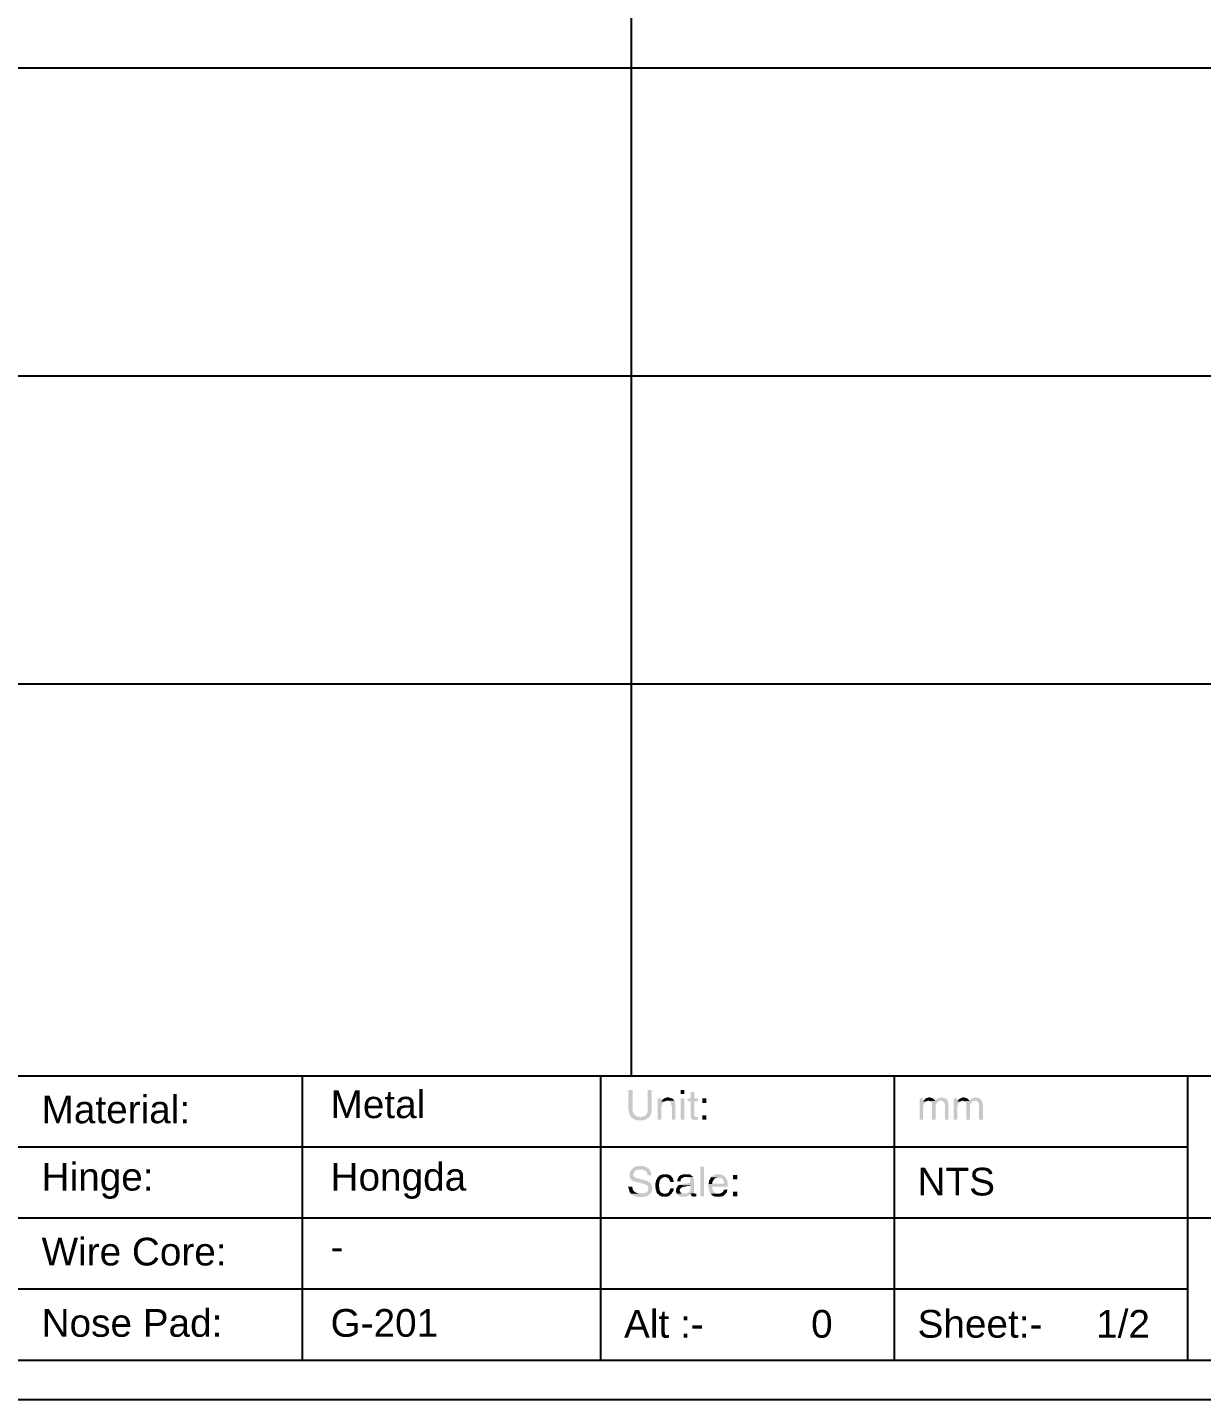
# Model space of a CAD drawing. Header units: inches. Extents: x 3613 to 8393, y -2205 to -794.
# Drawn here: x 4267 to 4394.1, y -1525.4 to -1376.9 of the extents above; entities that cross this region are included whole.
import ezdxf

# ---------------------------------------------------------------- set-up
doc = ezdxf.new("R2010")
doc.units = ezdxf.units.IN
doc.header["$MEASUREMENT"] = 0
doc.styles.get("Standard").update_dxf_attribs({"font": 'arial.ttf'})

msp = doc.modelspace()

# ---------------------------------------------------------------- hatches: boundary and pattern name
at = {"transparency": 33554559}
for points in [[(4332.51, -1491.85), (4332.059, -1491.85), (4332.059, -1494.061), (4332.104, -1494.152), (4332.104, -1494.332), (4332.149, -1494.422), (4332.194, -1494.513), (4332.194, -1494.603), (4332.239, -1494.648), (4332.285, -1494.693), (4332.33, -1494.783), (4333.323, -1494.783), (4333.232, -1494.783), (4333.142, -1494.738), (4332.962, -1494.738), (4332.916, -1494.693), (4332.826, -1494.648), (4332.781, -1494.603), (4332.736, -1494.558), (4332.691, -1494.513), (4332.646, -1494.467), (4332.6, -1494.377), (4332.6, -1494.332), (4332.555, -1494.242), (4332.51, -1494.152), (4332.51, -1493.881)], [(4334.586, -1491.85), (4334.135, -1491.85), (4334.135, -1493.881), (4334.135, -1494.197), (4334.09, -1494.287), (4334.09, -1494.332), (4334.045, -1494.422), (4334, -1494.467), (4333.954, -1494.558), (4333.909, -1494.603), (4333.819, -1494.648), (4333.774, -1494.693), (4333.684, -1494.693), (4333.593, -1494.738), (4333.503, -1494.738), (4333.413, -1494.783), (4332.33, -1494.783), (4332.375, -1494.828), (4332.42, -1494.874), (4332.51, -1494.919), (4332.555, -1494.964), (4332.646, -1495.009), (4332.691, -1495.054), (4332.781, -1495.054), (4332.871, -1495.099), (4332.962, -1495.099), (4333.052, -1495.144), (4333.684, -1495.144), (4333.774, -1495.099), (4333.864, -1495.054), (4333.909, -1495.054), (4334, -1495.009), (4334.045, -1494.964), (4334.135, -1494.919), (4334.18, -1494.874), (4334.27, -1494.828), (4334.27, -1494.783), (4334.361, -1494.738), (4334.406, -1494.648), (4334.451, -1494.603), (4334.451, -1494.513), (4334.496, -1494.422), (4334.541, -1494.377), (4334.541, -1494.287), (4334.586, -1494.197), (4334.586, -1493.881)], [(4338.107, -1492.301), (4338.107, -1491.85), (4337.7, -1491.85), (4337.7, -1492.301)], [(4339.19, -1492.075), (4338.784, -1492.075), (4338.784, -1492.752), (4338.468, -1492.752), (4338.468, -1493.068), (4338.784, -1493.068), (4338.784, -1494.783), (4338.829, -1494.874), (4338.874, -1494.919), (4338.874, -1494.964), (4338.919, -1495.009), (4338.964, -1495.054), (4339.054, -1495.054), (4339.145, -1495.099), (4339.415, -1495.099), (4339.551, -1495.054), (4339.551, -1494.783), (4339.415, -1494.783), (4339.325, -1494.738), (4339.235, -1494.738), (4339.19, -1494.693), (4339.19, -1493.068), (4339.551, -1493.068), (4339.551, -1492.752), (4339.19, -1492.752)], [(4335.579, -1492.752), (4335.218, -1492.752), (4335.218, -1495.054), (4335.624, -1495.054), (4335.624, -1493.836), (4335.624, -1493.61), (4335.669, -1493.52), (4335.669, -1493.429), (4335.715, -1493.384), (4335.76, -1493.294), (4335.805, -1493.249), (4335.805, -1493.249), (4335.85, -1493.159), (4335.895, -1493.113), (4335.579, -1493.068)], [(4336.301, -1492.662), (4336.211, -1492.662), (4336.121, -1492.707), (4336.031, -1492.707), (4335.94, -1492.752), (4335.895, -1492.798), (4335.805, -1492.843), (4335.76, -1492.888), (4335.669, -1492.978), (4335.579, -1493.068), (4335.895, -1493.113), (4335.985, -1493.068), (4336.076, -1493.068), (4336.121, -1493.023), (4337.023, -1493.023), (4336.978, -1492.933), (4336.933, -1492.888), (4336.888, -1492.843), (4336.843, -1492.798), (4336.753, -1492.752), (4336.662, -1492.752), (4336.617, -1492.707), (4336.527, -1492.707), (4336.437, -1492.662)], [(4337.023, -1493.023), (4336.211, -1493.023), (4336.301, -1493.023), (4336.392, -1493.068), (4336.482, -1493.068), (4336.572, -1493.113), (4336.617, -1493.159), (4336.617, -1493.204), (4336.662, -1493.249), (4336.707, -1493.294), (4336.707, -1493.52), (4336.753, -1493.61), (4336.753, -1495.054), (4337.114, -1495.054), (4337.114, -1493.249), (4337.069, -1493.159), (4337.069, -1493.068)], [(4338.107, -1495.054), (4338.107, -1492.752), (4337.7, -1492.752), (4337.7, -1495.054)], [(4340.499, -1493.249), (4340.499, -1492.752), (4340.047, -1492.752), (4340.047, -1493.249)], [(4363.922, -1492.752), (4363.561, -1492.752), (4363.561, -1495.054), (4363.922, -1495.054), (4363.922, -1493.836), (4363.967, -1493.745), (4363.967, -1493.565), (4364.012, -1493.475), (4364.012, -1493.384), (4364.058, -1493.294), (4364.103, -1493.249), (4364.148, -1493.204), (4364.238, -1493.113), (4363.922, -1493.068)], [(4364.644, -1492.662), (4364.509, -1492.662), (4364.419, -1492.707), (4364.374, -1492.707), (4364.283, -1492.752), (4364.193, -1492.798), (4364.148, -1492.843), (4364.058, -1492.933), (4364.012, -1492.978), (4363.922, -1493.068), (4364.238, -1493.113), (4364.283, -1493.068), (4364.374, -1493.068), (4364.464, -1493.023), (4364.554, -1493.023), (4365.231, -1492.978), (4365.186, -1492.933), (4365.141, -1492.843), (4365.096, -1492.843), (4365.05, -1492.798), (4364.96, -1492.752), (4364.915, -1492.707), (4364.825, -1492.707), (4364.735, -1492.662)], [(4365.231, -1492.978), (4364.554, -1493.023), (4364.599, -1493.023), (4364.689, -1493.068), (4365.276, -1493.023)], [(4365.908, -1492.662), (4365.818, -1492.662), (4365.773, -1492.707), (4365.682, -1492.707), (4365.592, -1492.752), (4365.547, -1492.798), (4365.457, -1492.843), (4365.366, -1492.888), (4365.321, -1492.978), (4365.276, -1493.023), (4364.689, -1493.068), (4364.78, -1493.068), (4364.825, -1493.159), (4364.825, -1493.159), (4364.87, -1493.204), (4364.915, -1493.294), (4364.915, -1495.054), (4365.321, -1495.054), (4365.321, -1493.52), (4365.366, -1493.429), (4365.366, -1493.339), (4365.412, -1493.294), (4365.457, -1493.204), (4365.502, -1493.204), (4365.547, -1493.113), (4365.637, -1493.068), (4365.682, -1493.068), (4365.773, -1493.023), (4365.863, -1493.023), (4366.585, -1492.978), (4366.54, -1492.933), (4366.495, -1492.888), (4366.495, -1492.843), (4366.404, -1492.798), (4366.359, -1492.752), (4366.269, -1492.752), (4366.224, -1492.707), (4366.134, -1492.707), (4366.043, -1492.662)], [(4366.585, -1492.978), (4365.863, -1493.023), (4365.998, -1493.023), (4366.043, -1493.068), (4366.134, -1493.113), (4366.179, -1493.159), (4366.224, -1493.204), (4366.269, -1493.294), (4366.269, -1493.384), (4366.314, -1493.475), (4366.314, -1495.054), (4366.675, -1495.054), (4366.675, -1493.429), (4366.675, -1493.249), (4366.63, -1493.159), (4366.63, -1493.068)], [(4367.623, -1492.752), (4367.262, -1492.752), (4367.262, -1495.054), (4367.668, -1495.054), (4367.668, -1493.565), (4367.713, -1493.475), (4367.758, -1493.384), (4367.758, -1493.294), (4367.804, -1493.249), (4367.894, -1493.204), (4367.939, -1493.113), (4367.623, -1493.068)], [(4368.345, -1492.662), (4368.21, -1492.662), (4368.165, -1492.707), (4368.074, -1492.707), (4367.984, -1492.752), (4367.939, -1492.798), (4367.849, -1492.843), (4367.758, -1492.933), (4367.713, -1492.978), (4367.623, -1493.068), (4367.939, -1493.113), (4368.029, -1493.068), (4368.074, -1493.068), (4368.165, -1493.023), (4368.255, -1493.023), (4368.932, -1492.978), (4368.887, -1492.933), (4368.842, -1492.843), (4368.842, -1492.843), (4368.751, -1492.798), (4368.706, -1492.752), (4368.616, -1492.707), (4368.526, -1492.707), (4368.435, -1492.662)], [(4368.932, -1492.978), (4368.255, -1493.023), (4368.3, -1493.023), (4368.39, -1493.068), (4368.977, -1493.023)], [(4369.654, -1492.662), (4369.564, -1492.662), (4369.473, -1492.707), (4369.383, -1492.707), (4369.293, -1492.752), (4369.248, -1492.798), (4369.158, -1492.843), (4369.112, -1492.888), (4369.022, -1492.978), (4368.977, -1493.023), (4368.39, -1493.068), (4368.481, -1493.068), (4368.526, -1493.159), (4368.526, -1493.159), (4368.571, -1493.204), (4368.616, -1493.294), (4368.616, -1495.054), (4369.022, -1495.054), (4369.022, -1493.61), (4369.067, -1493.52), (4369.067, -1493.429), (4369.112, -1493.339), (4369.158, -1493.294), (4369.158, -1493.204), (4369.203, -1493.204), (4369.248, -1493.113), (4369.338, -1493.068), (4369.428, -1493.068), (4369.473, -1493.023), (4369.564, -1493.023), (4370.286, -1492.978), (4370.241, -1492.933), (4370.196, -1492.888), (4370.196, -1492.843), (4370.15, -1492.798), (4370.06, -1492.752), (4370.015, -1492.752), (4369.925, -1492.707), (4369.835, -1492.707), (4369.744, -1492.662)], [(4370.286, -1492.978), (4369.564, -1493.023), (4369.699, -1493.023), (4369.789, -1493.068), (4369.835, -1493.113), (4369.88, -1493.159), (4369.925, -1493.204), (4369.97, -1493.294), (4369.97, -1493.384), (4370.015, -1493.475), (4370.015, -1495.054), (4370.421, -1495.054), (4370.421, -1493.429), (4370.421, -1493.429), (4370.376, -1493.339), (4370.376, -1493.159), (4370.331, -1493.068)], [(4340.499, -1495.054), (4340.499, -1494.603), (4340.047, -1494.603), (4340.047, -1495.054)], [(4332.42, -1500.425), (4332.375, -1500.47), (4332.33, -1500.56), (4332.285, -1500.651), (4332.239, -1500.696), (4332.194, -1500.786), (4332.194, -1501.282), (4332.239, -1501.373), (4332.285, -1501.418), (4332.33, -1501.508), (4332.375, -1501.553), (4332.375, -1501.598), (4332.465, -1501.643), (4332.51, -1501.689), (4332.6, -1501.734), (4332.691, -1501.734), (4332.781, -1501.779), (4332.871, -1501.824), (4332.962, -1501.824), (4333.503, -1501.959), (4333.593, -1502.005), (4333.729, -1502.005), (4333.819, -1502.05), (4333.909, -1502.095), (4333.954, -1502.095), (4334.045, -1502.14), (4334.09, -1502.185), (4334.09, -1502.185), (4334.135, -1502.275), (4334.18, -1502.32), (4334.18, -1502.411), (4334.225, -1502.501), (4334.225, -1502.591), (4334.18, -1502.636), (4334.18, -1502.727), (4334.135, -1502.817), (4334.045, -1502.862), (4334, -1502.907), (4334, -1502.907), (4333.909, -1502.952), (4333.864, -1502.997), (4333.774, -1502.997), (4333.684, -1503.043), (4333.413, -1503.043), (4332.33, -1503.088), (4332.42, -1503.133), (4332.465, -1503.178), (4332.555, -1503.223), (4332.6, -1503.268), (4332.691, -1503.313), (4332.736, -1503.358), (4332.826, -1503.358), (4332.916, -1503.404), (4333.097, -1503.404), (4333.187, -1503.449), (4333.593, -1503.449), (4333.684, -1503.404), (4333.864, -1503.404), (4333.909, -1503.358), (4334, -1503.358), (4334.09, -1503.313), (4334.135, -1503.268), (4334.225, -1503.223), (4334.27, -1503.178), (4334.315, -1503.178), (4334.361, -1503.133), (4334.406, -1503.043), (4334.496, -1502.997), (4334.541, -1502.907), (4334.541, -1502.862), (4334.586, -1502.772), (4334.586, -1502.681), (4334.631, -1502.591), (4334.631, -1502.366), (4334.586, -1502.275), (4334.586, -1502.185), (4334.541, -1502.095), (4334.496, -1502.05), (4334.496, -1501.959), (4334.406, -1501.914), (4334.406, -1501.914), (4334.361, -1501.869), (4334.315, -1501.824), (4334.225, -1501.779), (4334.18, -1501.734), (4334.09, -1501.689), (4334, -1501.643), (4333.909, -1501.643), (4333.774, -1501.598), (4333.232, -1501.463), (4333.232, -1501.463), (4333.097, -1501.418), (4333.007, -1501.418), (4332.916, -1501.373), (4332.826, -1501.328), (4332.781, -1501.328), (4332.736, -1501.282), (4332.691, -1501.237), (4332.646, -1501.192), (4332.6, -1501.102), (4332.6, -1500.876), (4332.646, -1500.786), (4332.691, -1500.696), (4332.736, -1500.651), (4332.781, -1500.605), (4332.826, -1500.56), (4332.871, -1500.515), (4332.962, -1500.515), (4333.052, -1500.47), (4333.323, -1500.47)], [(4333.323, -1500.064), (4333.097, -1500.064), (4333.007, -1500.109), (4332.916, -1500.109), (4332.826, -1500.154), (4332.781, -1500.154), (4332.691, -1500.199), (4332.646, -1500.244), (4332.555, -1500.289), (4332.51, -1500.335), (4332.465, -1500.38), (4332.42, -1500.425), (4333.323, -1500.47), (4333.593, -1500.47), (4333.684, -1500.515), (4333.774, -1500.515), (4333.819, -1500.56), (4333.909, -1500.605), (4333.909, -1500.651), (4334, -1500.696), (4334.045, -1500.741), (4334.09, -1500.831), (4334.09, -1500.921), (4334.135, -1501.012), (4334.135, -1501.102), (4334.541, -1501.102), (4334.541, -1500.921), (4334.496, -1500.831), (4334.496, -1500.741), (4334.451, -1500.651), (4334.406, -1500.605), (4334.361, -1500.515), (4334.315, -1500.47), (4334.27, -1500.38), (4334.18, -1500.335), (4334.18, -1500.335), (4334.09, -1500.244), (4334.045, -1500.244), (4333.954, -1500.199), (4333.864, -1500.154), (4333.819, -1500.109), (4333.638, -1500.109), (4333.548, -1500.064), (4333.458, -1500.064)], [(4335.263, -1501.282), (4335.173, -1501.373), (4335.128, -1501.418), (4335.128, -1501.508), (4335.083, -1501.553), (4335.038, -1501.643), (4335.038, -1501.734), (4334.992, -1501.824), (4334.992, -1501.914), (4334.947, -1502.005), (4334.947, -1502.366), (4334.992, -1502.456), (4334.992, -1502.636), (4335.038, -1502.727), (4335.083, -1502.817), (4335.083, -1502.907), (4335.128, -1502.952), (4335.173, -1503.043), (4335.218, -1503.088), (4335.985, -1503.088), (4335.85, -1503.088), (4335.805, -1503.043), (4335.715, -1502.997), (4335.624, -1502.997), (4335.579, -1502.907), (4335.534, -1502.862), (4335.489, -1502.817), (4335.444, -1502.727), (4335.444, -1502.681), (4335.399, -1502.591), (4335.399, -1502.411), (4335.354, -1502.275), (4335.354, -1502.095), (4335.399, -1502.005), (4335.399, -1501.824), (4335.444, -1501.734), (4335.444, -1501.643), (4335.489, -1501.598), (4335.534, -1501.553), (4335.534, -1501.508), (4335.624, -1501.463), (4335.669, -1501.373), (4335.76, -1501.328), (4335.805, -1501.328), (4335.895, -1501.282), (4335.985, -1501.282)], [(4336.031, -1500.966), (4335.76, -1500.966), (4335.669, -1501.012), (4335.579, -1501.057), (4335.489, -1501.057), (4335.444, -1501.102), (4335.354, -1501.192), (4335.308, -1501.237), (4335.263, -1501.282), (4336.076, -1501.282), (4336.166, -1501.328), (4336.256, -1501.328), (4336.346, -1501.373), (4336.392, -1501.418), (4336.437, -1501.508), (4336.482, -1501.553), (4336.527, -1501.643), (4336.572, -1501.734), (4336.572, -1501.824), (4336.933, -1501.824), (4336.933, -1501.598), (4336.888, -1501.553), (4336.888, -1501.463), (4336.843, -1501.373), (4336.798, -1501.328), (4336.753, -1501.237), (4336.662, -1501.192), (4336.662, -1501.147), (4336.617, -1501.102), (4336.527, -1501.057), (4336.437, -1501.057), (4336.392, -1501.012), (4336.301, -1500.966), (4336.121, -1500.966)], [(4339.054, -1501.282), (4338.242, -1501.282), (4338.423, -1501.282), (4338.468, -1501.328), (4338.558, -1501.328), (4338.648, -1501.373), (4338.693, -1501.418), (4338.738, -1501.508), (4338.738, -1501.598), (4338.784, -1501.689), (4338.784, -1501.689), (4338.738, -1501.779), (4338.738, -1501.824), (4338.693, -1501.869), (4338.603, -1501.914), (4338.558, -1501.914), (4338.468, -1501.959), (4337.971, -1502.005), (4337.836, -1502.05), (4337.746, -1502.05), (4337.655, -1502.095), (4337.61, -1502.095), (4337.52, -1502.14), (4338.784, -1502.185), (4338.784, -1502.501), (4338.738, -1502.591), (4338.738, -1502.727), (4338.693, -1502.817), (4338.603, -1502.862), (4338.558, -1502.907), (4338.513, -1502.952), (4338.468, -1502.997), (4338.377, -1503.043), (4338.287, -1503.043), (4338.197, -1503.088), (4337.294, -1503.088), (4337.339, -1503.178), (4337.43, -1503.223), (4337.475, -1503.268), (4337.52, -1503.313), (4337.61, -1503.358), (4337.7, -1503.404), (4338.242, -1503.404), (4338.287, -1503.358), (4338.377, -1503.358), (4338.468, -1503.313), (4338.558, -1503.268), (4338.603, -1503.223), (4338.693, -1503.133), (4338.693, -1503.133), (4338.784, -1503.043), (4339.19, -1503.043), (4339.145, -1502.952), (4339.145, -1501.508), (4339.099, -1501.418), (4339.099, -1501.328)], [(4338.287, -1500.966), (4337.971, -1500.966), (4337.881, -1501.012), (4337.791, -1501.057), (4337.746, -1501.057), (4337.655, -1501.102), (4337.61, -1501.147), (4337.565, -1501.192), (4337.52, -1501.237), (4337.475, -1501.282), (4337.43, -1501.373), (4337.384, -1501.463), (4337.339, -1501.553), (4337.339, -1501.734), (4337.7, -1501.734), (4337.7, -1501.598), (4337.746, -1501.508), (4337.791, -1501.463), (4337.836, -1501.373), (4337.881, -1501.373), (4337.971, -1501.328), (4338.061, -1501.282), (4339.054, -1501.282), (4339.009, -1501.192), (4338.919, -1501.147), (4338.874, -1501.102), (4338.829, -1501.057), (4338.738, -1501.012), (4338.693, -1501.012), (4338.603, -1500.966), (4338.377, -1500.966)], [(4339.822, -1503.358), (4339.822, -1500.154), (4340.228, -1500.154), (4340.228, -1503.358)], [(4341.807, -1500.966), (4341.582, -1500.966), (4341.491, -1501.012), (4341.401, -1501.012), (4341.311, -1501.057), (4341.266, -1501.102), (4341.176, -1501.147), (4341.13, -1501.192), (4341.04, -1501.237), (4340.995, -1501.282), (4341.807, -1501.328), (4341.988, -1501.328), (4342.078, -1501.373), (4342.123, -1501.418), (4342.214, -1501.463), (4342.259, -1501.508), (4342.259, -1501.508), (4342.304, -1501.598), (4342.349, -1501.643), (4342.349, -1501.734), (4342.394, -1501.824), (4342.394, -1502.005), (4341.13, -1502.005), (4340.724, -1502.05), (4340.724, -1502.14), (4340.679, -1502.23), (4340.679, -1502.32), (4340.724, -1502.411), (4340.724, -1502.591), (4340.769, -1502.681), (4340.769, -1502.772), (4340.815, -1502.817), (4340.86, -1502.907), (4340.905, -1502.997), (4340.95, -1503.043), (4340.995, -1503.088), (4341.807, -1503.088), (4341.717, -1503.088), (4341.627, -1503.043), (4341.537, -1503.043), (4341.446, -1502.997), (4341.401, -1502.952), (4341.311, -1502.907), (4341.266, -1502.862), (4341.266, -1502.817), (4341.221, -1502.772), (4341.176, -1502.681), (4341.176, -1502.636), (4341.13, -1502.546), (4341.13, -1502.32), (4342.8, -1502.32), (4342.8, -1501.824), (4342.755, -1501.734), (4342.755, -1501.643), (4342.71, -1501.553), (4342.665, -1501.508), (4342.62, -1501.418), (4342.575, -1501.373), (4342.53, -1501.282), (4342.484, -1501.237), (4342.439, -1501.192), (4342.349, -1501.147), (4342.304, -1501.102), (4342.214, -1501.057), (4342.168, -1501.012), (4342.078, -1501.012), (4341.988, -1500.966), (4341.898, -1500.966)], [(4340.995, -1501.282), (4340.995, -1501.328), (4340.905, -1501.418), (4340.905, -1501.463), (4340.86, -1501.553), (4340.815, -1501.598), (4340.769, -1501.689), (4340.769, -1501.779), (4340.724, -1501.869), (4340.724, -1502.05), (4341.13, -1502.005), (4341.13, -1501.824), (4341.176, -1501.734), (4341.221, -1501.689), (4341.266, -1501.598), (4341.311, -1501.553), (4341.311, -1501.508), (4341.401, -1501.463), (4341.446, -1501.373), (4341.537, -1501.373), (4341.627, -1501.328), (4341.807, -1501.328)], [(4343.838, -1501.508), (4343.838, -1501.057), (4343.387, -1501.057), (4343.387, -1501.508)], [(4332.465, -1502.32), (4332.059, -1502.32), (4332.059, -1502.501), (4332.104, -1502.591), (4332.104, -1502.681), (4332.149, -1502.727), (4332.149, -1502.817), (4332.194, -1502.907), (4332.239, -1502.952), (4332.285, -1503.043), (4332.33, -1503.088), (4333.413, -1503.043), (4333.097, -1503.043), (4333.007, -1502.997), (4332.916, -1502.997), (4332.871, -1502.952), (4332.781, -1502.907), (4332.736, -1502.862), (4332.691, -1502.862), (4332.646, -1502.817), (4332.6, -1502.727), (4332.555, -1502.681), (4332.51, -1502.591), (4332.51, -1502.501), (4332.465, -1502.411)], [(4336.933, -1502.501), (4336.572, -1502.501), (4336.572, -1502.546), (4336.527, -1502.636), (4336.527, -1502.727), (4336.482, -1502.817), (4336.437, -1502.862), (4336.392, -1502.952), (4336.301, -1502.997), (4336.256, -1503.043), (4336.166, -1503.043), (4336.076, -1503.088), (4335.218, -1503.088), (4335.263, -1503.133), (4335.354, -1503.178), (4335.399, -1503.268), (4335.489, -1503.313), (4335.534, -1503.313), (4335.624, -1503.358), (4335.715, -1503.404), (4336.256, -1503.404), (4336.346, -1503.358), (4336.437, -1503.313), (4336.527, -1503.268), (4336.572, -1503.223), (4336.617, -1503.178), (4336.662, -1503.133), (4336.707, -1503.088), (4336.753, -1503.043), (4336.798, -1502.952), (4336.843, -1502.862), (4336.888, -1502.817), (4336.933, -1502.727), (4336.933, -1502.636)], [(4337.52, -1502.14), (4337.475, -1502.185), (4337.384, -1502.23), (4337.384, -1502.275), (4337.339, -1502.32), (4337.294, -1502.411), (4337.249, -1502.456), (4337.249, -1502.546), (4337.204, -1502.636), (4337.204, -1502.862), (4337.249, -1502.952), (4337.249, -1503.043), (4337.294, -1503.088), (4338.016, -1503.088), (4337.881, -1503.088), (4337.791, -1503.043), (4337.746, -1502.997), (4337.7, -1502.952), (4337.655, -1502.862), (4337.61, -1502.772), (4337.61, -1502.636), (4337.655, -1502.546), (4337.7, -1502.501), (4337.746, -1502.456), (4337.791, -1502.411), (4337.881, -1502.366), (4337.971, -1502.366), (4338.061, -1502.32), (4338.152, -1502.32), (4338.513, -1502.23), (4338.693, -1502.23), (4338.784, -1502.185)], [(4342.8, -1502.636), (4342.394, -1502.636), (4342.394, -1502.681), (4342.349, -1502.772), (4342.304, -1502.817), (4342.259, -1502.907), (4342.168, -1502.952), (4342.123, -1502.997), (4342.033, -1503.043), (4341.988, -1503.043), (4341.898, -1503.088), (4340.995, -1503.088), (4341.04, -1503.178), (4341.085, -1503.223), (4341.176, -1503.268), (4341.221, -1503.313), (4341.311, -1503.358), (4341.401, -1503.358), (4341.491, -1503.404), (4342.078, -1503.404), (4342.123, -1503.358), (4342.214, -1503.358), (4342.304, -1503.313), (4342.349, -1503.268), (4342.439, -1503.223), (4342.484, -1503.178), (4342.53, -1503.088), (4342.62, -1503.043), (4342.665, -1502.952), (4342.71, -1502.907), (4342.71, -1502.817), (4342.755, -1502.727)], [(4339.19, -1503.043), (4338.784, -1503.043), (4338.784, -1503.133), (4339.28, -1503.088), (4339.28, -1503.088)], [(4339.415, -1503.088), (4339.28, -1503.088), (4338.784, -1503.133), (4338.829, -1503.223), (4338.874, -1503.268), (4338.874, -1503.268), (4338.919, -1503.358), (4339.009, -1503.358), (4339.099, -1503.404), (4339.28, -1503.404), (4339.325, -1503.358), (4339.415, -1503.358)], [(4343.838, -1503.358), (4343.838, -1502.862), (4343.387, -1502.862), (4343.387, -1503.358)]]:
    msp.add_hatch(color=256, dxfattribs=at).paths.add_polyline_path(points)

# ---------------------------------------------------------------- linework, layer by layer
for p, q in [((4332.334, -1234.354), (4332.334, -1490.315)), ((4096.451, -1381.215), (4492.889, -1381.215)), ((4096.451, -1414.557), (4492.889, -1414.557)), ((4096.451, -1447.898), (4492.889, -1447.898)), ((4083.633, -1521.095), (4492.889, -1521.095))]:
    msp.add_line(p, q)
msp.add_lwpolyline([(4496.927, -1525.354), (4496.927, -1228.354), (4076.927, -1228.354), (4076.927, -1525.354)], close=True)
for points in [[(4096.451, -1490.315), (4492.889, -1490.315)], [(4296.72, -1490.315), (4296.72, -1521.095)], [(4329.035, -1490.315), (4329.035, -1521.095)], [(4360.808, -1490.315), (4360.808, -1521.095)], [(4392.581, -1490.315), (4392.581, -1521.095)], [(4096.451, -1497.988), (4392.581, -1497.988)], [(4096.451, -1505.705), (4445.521, -1505.705)], [(4096.451, -1513.378), (4392.581, -1513.378)]]:
    msp.add_lwpolyline(points)

# ---------------------------------------------------------------- texts
at = {"width": 34.34827, "attachment_point": 5}
for s, insert, char_height in [('\\pxql;Material:', (4285.708, -1493.973), 2.99966), ('\\pxql;Metal ', (4316.985, -1493.418), 2.99966), ('\\pxql;Hinge:', (4285.708, -1501.69), 2.99966), ('\\pxql;Hongda', (4316.985, -1501.69), 2.99966), ('\\pxql;NTS', (4380.525, -1501.79), 2.9997), ('\\pxql; Wire Core:', (4284.541, -1509.363), 2.99966), ('\\pxql;-', (4316.985, -1508.808), 2.9997), ('\\pxql;Nose Pad:', (4285.708, -1517.08), 2.99966), ('\\pxql;G-201', (4316.985, -1517.08), 2.99966), ('\\pxql;Alt :-          0', (4348.752, -1517.18), 2.99966), ('\\pxql;Sheet:-     1/2', (4380.525, -1517.18), 2.99966)]:
    msp.add_mtext(s, dxfattribs=dict(at, insert=insert, char_height=char_height))

doc.saveas('drawing.dxf')
